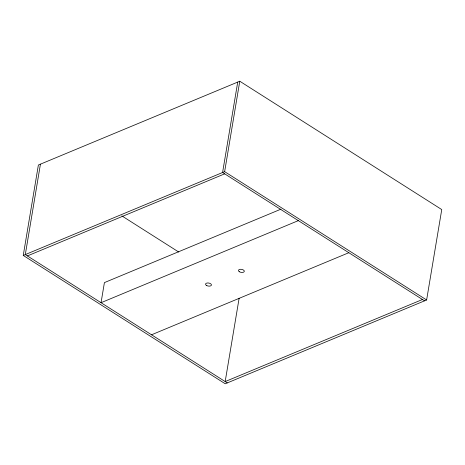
<?xml version="1.0" encoding="UTF-8"?>
<svg xmlns="http://www.w3.org/2000/svg" width="465" height="465" viewBox="0 0 465 465"><rect width="100%" height="100%" fill="white"/><g stroke="black" fill="none" stroke-linecap="round" stroke-linejoin="round"><path stroke-width="0.7" d="M23.25 255.436L38.38 165.017L239.771 81.23L441.75 209.564L426.62 299.983L225.229 383.77L23.25 255.436L224.642 171.649L426.62 299.983M40.438 164.162L25.308 254.582L227.28 382.91M237.72 82.09L222.584 172.503L424.562 300.838M224.642 171.649L239.771 81.23M239.12 298.274L225.176 381.573L422.458 299.501M27.412 255.919L224.688 173.84M280.959 209.163L104.41 282.61L101.045 302.703L298.327 220.631M151.544 334.788L348.82 252.716M121.842 215.882L178.758 252.047M239.318 271.723A2.97 1.529 9.5 0 0 244.224 271.601A2.97 1.529 9.5 0 0 240.579 269.287A2.97 1.529 9.5 0 0 239.318 271.723M206.791 285.603A2.97 1.529 9.5 0 0 211.424 285.051A2.97 1.529 9.5 0 0 207.268 282.993A2.97 1.529 9.5 0 0 206.791 285.603"/></g></svg>
